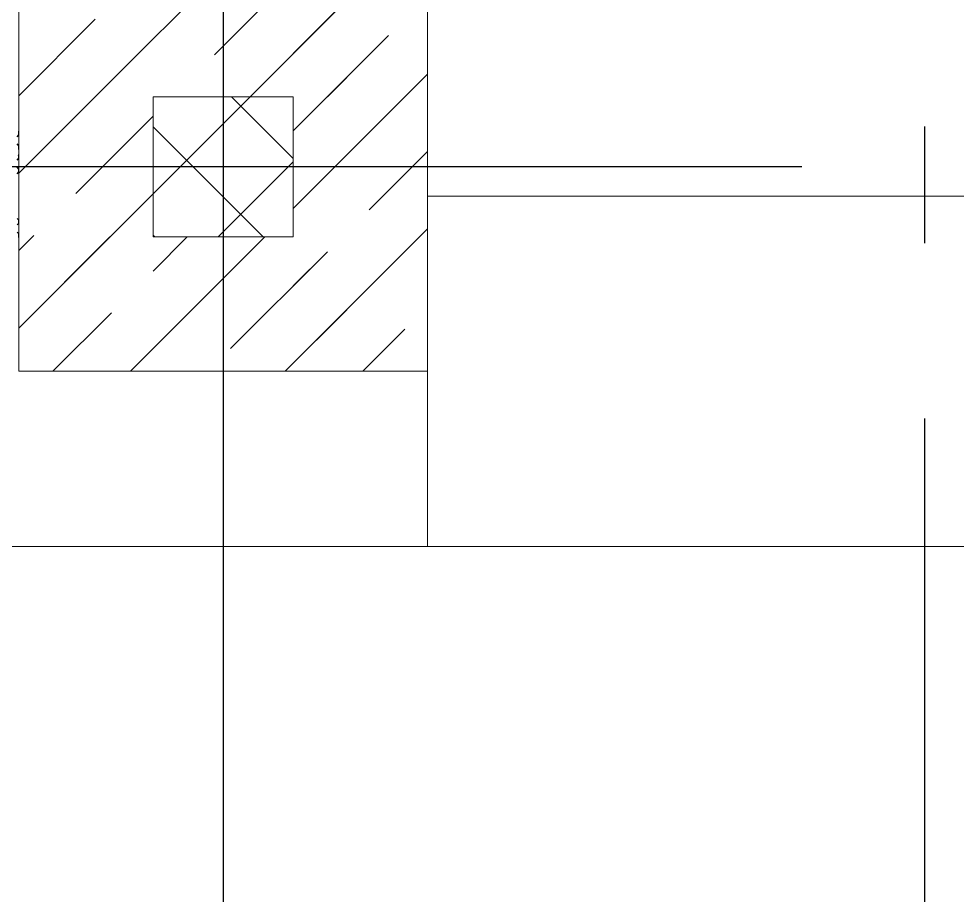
# Model space of a CAD drawing. Header units: inches. Extents: x -21163 to 11874, y -14995 to 6550.
# Drawn here: x -426 to 378, y -8287 to -7537 of the extents above; entities that cross this region are included whole.
import ezdxf

# ---------------------------------------------------------------- set-up
doc = ezdxf.new("R2010")
doc.units = ezdxf.units.IN
doc.header["$MEASUREMENT"] = 0
doc.linetypes.add('CONTI', pattern=[0])
doc.linetypes.add('GOST2.303 5', pattern=[24, 20, -1.5, 1, -1.5])
doc.layers.get('0').update_dxf_attribs({"color": 8})
doc.layers.add('axis_dim', color=8, linetype='CONTI')
doc.layers.add('PVC', color=8, linetype='Continuous')
doc.layers.add('stair1', color=8, linetype='Continuous', lineweight=15)
doc.layers.add('Wall2', color=8, linetype='Continuous', lineweight=5)

# ---------------------------------------------------------------- blocks, each defined once
blk = doc.blocks.new('*U17')
at = {"layer": 'PVC'}
for points in [[(0.5, 0, 0.414214), (0, -0.5), (0, -2.41), (0, -2.7), (1.5, -4.2)], [(1.5, -65.8), (0, -67.3), (0, -67.59), (0, -69.5, 0.414214), (0.5, -70)], [(0.5, -75.4, 0.414214), (0, -75.9), (0, -78.1), (1.5, -79.6)], [(1.5, -85.8), (0, -87.3), (0, -87.59), (0, -89.5, 0.414214), (0.5, -90)]]:
    blk.add_lwpolyline(points, format="xyb", dxfattribs=at)
for points in [[(1.5, -10.4), (0, -11.9), (0, -14.4), (1.5, -15.9)], [(1.5, -54.1), (0, -55.6), (0, -58.1), (1.5, -59.6)]]:
    blk.add_lwpolyline(points, dxfattribs=at)

msp = doc.modelspace()

# ---------------------------------------------------------------- linework, layer by layer
at = {"layer": 'axis_dim', "linetype": 'GOST2.303 5', "lineweight": 25, "ltscale": 100}
for points in [[(349.83, 1720.66), (349.83, -10307.95)], [(-250.59, -2264), (-250.59, -7664)], [(244.61, -7664), (-18161.56, -7664)], [(-250.59, -7664), (-250.59, -10307.95)]]:
    msp.add_lwpolyline(points, dxfattribs=at)
at = {"layer": 'stair1', "ltscale": 75}
msp.add_lwpolyline([(-75.57, -7689), (2924.88, -7689), (2924.88, -7989), (-75.57, -7989)], close=True, dxfattribs=at)
msp.add_lwpolyline([(-13825.59, -7839), (-13825.59, -7989), (2924.88, -7989), (2924.88, -7839)], dxfattribs=at)
at = {"layer": 'Wall2', "ltscale": 100}
for points in [[(-425.57, -7839), (-425.57, -6689)], [(-75.57, -6689), (-75.57, -7839)], [(-190.57, -7566.96), (-75.57, -7451.96)], [(-360.2, -7604), (-245.2, -7489)], [(-258.13, -7568.22), (-178.91, -7489)], [(-227.61, -7604), (-144.72, -7521.1)], [(-425.57, -7603.08), (-360.22, -7537.73)], [(-425.57, -7603.08), (-360.22, -7537.73)], [(-425.57, -7669.38), (-310.57, -7554.38)], [(-190.57, -7633.25), (-108.97, -7551.65)], [(-190.57, -7699.54), (-75.57, -7584.54)], [(-161.32, -7604), (-144.72, -7587.39)], [(-310.57, -7686.96), (-227.61, -7604)], [(-310.57, -7724), (-310.57, -7604)], [(-310.57, -7604), (-190.57, -7604)], [(-310.57, -7604), (-310.57, -7724)], [(-310.57, -7686.96), (-227.61, -7604)], [(-310.57, -7724), (-310.57, -7604)], [(-310.57, -7604), (-190.57, -7604)], [(-190.57, -7656.99), (-243.56, -7604)], [(-190.57, -7656.99), (-243.56, -7604)], [(-190.57, -7724), (-190.57, -7604)], [(-190.57, -7604), (-190.57, -7724)], [(-190.57, -7604), (-190.57, -7724)], [(-376.79, -7686.88), (-310.57, -7620.67)], [(-216.37, -7724), (-310.57, -7629.8)], [(-216.37, -7724), (-310.57, -7629.8)], [(-125.54, -7700.8), (-75.57, -7650.83)], [(-254.81, -7724), (-190.57, -7659.77)], [(-254.81, -7724), (-190.57, -7659.77)], [(-425.57, -7801.96), (-310.57, -7686.96)], [(-190.57, -7832.12), (-75.57, -7717.12)], [(-425.57, -7735.67), (-412.59, -7722.68)], [(-425.57, -7801.96), (-347.61, -7724)], [(-425.57, -7735.67), (-413.91, -7724)], [(-330.03, -7839), (-215.03, -7724)], [(-309.18, -7724), (-310.57, -7722.6)], [(-309.18, -7724), (-310.57, -7722.6)], [(-190.57, -7724), (-310.57, -7724)], [(-190.57, -7724), (-310.57, -7724)], [(-310.5, -7753.17), (-281.32, -7724)], [(-244.21, -7819.46), (-161.34, -7736.6)], [(-190.57, -7765.83), (-161.34, -7736.6)], [(-396.32, -7839), (-346.29, -7788.97)], [(-396.32, -7839), (-346.29, -7788.97)], [(-197.45, -7839), (-144.72, -7786.27)], [(-131.16, -7839), (-95.05, -7802.89)], [(-330.03, -7839), (-310.57, -7819.54)], [(-310.57, -7839), (-425.57, -7839)], [(-425.57, -7839), (-144.72, -7839)], [(-75.57, -7839), (-190.57, -7839)]]:
    msp.add_lwpolyline(points, dxfattribs=at)

# ---------------------------------------------------------------- block references
at = {"ltscale": 100, "rotation": 180}
msp.add_blockref('*U17', (-425.57, -7724), dxfattribs=at)

doc.saveas('drawing.dxf')
